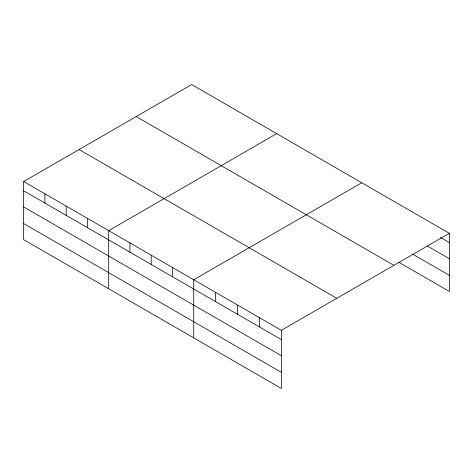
<?xml version="1.0" encoding="UTF-8"?>
<svg xmlns="http://www.w3.org/2000/svg" width="473" height="473" viewBox="0 0 473 473"><rect width="100%" height="100%" fill="white"/><g stroke="black" fill="none" stroke-linecap="round" stroke-linejoin="round"><path stroke-width="0.71" d="M23.65 181.549L281.34 330.331L281.34 388.445L23.65 239.669L23.65 181.549L191.66 84.555L449.35 233.331L449.35 291.451L398.656 262.184M276.693 133.652L108.689 230.647L108.689 288.767M361.733 182.749L193.729 279.744L193.729 337.864M281.34 330.331L449.35 233.331M440.588 237.535L449.35 242.596M427.444 246.072L449.35 258.713M412.426 254.007L449.35 275.327M136.212 116.565L393.908 265.341M79.092 149.545L336.788 298.321M23.65 190.814L281.34 339.59M23.65 206.938L281.34 355.714M23.65 223.546L281.34 372.322M259.441 317.685L259.441 326.944M237.535 305.038L237.535 314.297M215.629 292.391L215.629 301.656M172.468 267.47L172.468 276.735M151.206 255.195L151.206 264.46M129.951 242.921L129.951 252.186M87.428 218.372L87.428 227.637M66.167 206.098L66.167 215.363M44.911 193.824L44.911 203.088"/></g></svg>
